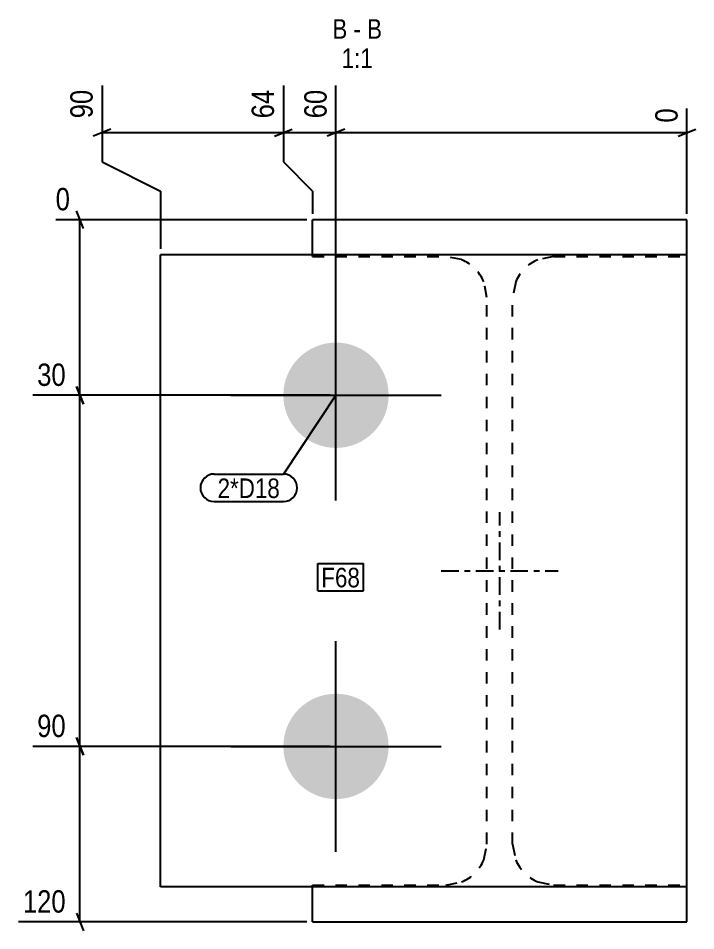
# Model space of a CAD drawing. Header units: millimetres. Extents: x -4 to 34414, y -30 to 896.
# Drawn here: x 34298.6 to 34414.4, y 2.4 to 158.3 of the extents above; entities that cross this region are included whole.
import ezdxf

# ---------------------------------------------------------------- set-up
doc = ezdxf.new("R2010")
doc.units = ezdxf.units.MM
doc.linetypes.add('DXK_LINE_DOT2', pattern=[3.9198, 1.9599, -1.9599])
doc.linetypes.add('DXK_LINE_DOT3', pattern=[5.9187, 2.979, -0.9799, 0.9799, -0.9799])
for name, color, linetype in [('MÅLSÆTNING', 7, 'Continuous'), ('STÅL', 7, 'Continuous'), ('TEKST', 7, 'Continuous')]:
    doc.layers.add(name, color=color, linetype=linetype)
doc.styles.add('Arial Narrow', font='ARIALN.TTF', dxfattribs={"height": 0.2})

msp = doc.modelspace()

# ---------------------------------------------------------------- hatches: boundary and pattern name
at = {"layer": 'STÅL', "linetype": 'Continuous'}
for points in [[(34343.91, 93.9, -1), (34361.91, 93.9, -1)], [(34343.91, 33.9, -1), (34361.91, 33.9, -1)]]:
    msp.add_hatch(color=96, dxfattribs=at).paths.add_polyline_path(points)

# ---------------------------------------------------------------- linework, layer by layer
at = {"layer": 'MÅLSÆTNING', "color": 7, "linetype": 'Continuous'}
for p, q in [((34312.91, 146.82), (34312.91, 133.79)), ((34343.91, 146.82), (34343.91, 133.79)), ((34343.91, 146.82), (34343.91, 133.79)), ((34352.91, 94.9), (34352.91, 146.82)), ((34352.91, 94.9), (34352.91, 146.82)), ((34412.91, 124.9), (34412.91, 142.92)), ((34314.41, 139.39), (34311.41, 138.19)), ((34312.91, 138.79), (34343.91, 138.79)), ((34342.41, 138.19), (34345.41, 139.39)), ((34342.41, 138.19), (34345.41, 139.39)), ((34343.91, 138.79), (34352.91, 138.79)), ((34354.41, 139.39), (34351.41, 138.19)), ((34354.41, 139.39), (34351.41, 138.19)), ((34352.91, 138.79), (34412.91, 138.79)), ((34411.41, 138.19), (34414.41, 139.39)), ((34312.91, 133.79), (34322.91, 128.79)), ((34343.91, 133.79), (34348.91, 128.79)), ((34343.91, 133.79), (34348.91, 128.79)), ((34322.91, 128.79), (34322.91, 118.9)), ((34348.91, 128.79), (34348.91, 124.9)), ((34348.91, 128.79), (34348.91, 124.9)), ((34309.73, 122.4), (34308.53, 125.4)), ((34347.91, 123.9), (34304.99, 123.9)), ((34309.13, 93.9), (34309.13, 123.9)), ((34308.53, 95.4), (34309.73, 92.4)), ((34309.73, 92.4), (34308.53, 95.4)), ((34351.91, 93.9), (34301.1, 93.9)), ((34351.91, 93.9), (34301.1, 93.9)), ((34309.13, 33.9), (34309.13, 93.9)), ((34308.53, 35.4), (34309.73, 32.4)), ((34309.73, 32.4), (34308.53, 35.4)), ((34351.91, 33.9), (34301.1, 33.9)), ((34351.91, 33.9), (34301.1, 33.9)), ((34309.13, 3.9), (34309.13, 33.9)), ((34308.53, 5.4), (34309.73, 2.4)), ((34347.91, 3.9), (34298.66, 3.9))]:
    msp.add_line(p, q, dxfattribs=at)
at = {"layer": 'STÅL', "color": 2, "linetype": 'Continuous'}
for p, q in [((34412.91, 123.9), (34348.91, 123.9)), ((34348.91, 117.9), (34348.91, 123.9)), ((34412.91, 117.9), (34412.91, 123.9)), ((34322.91, 9.9), (34322.91, 117.9)), ((34412.91, 117.9), (34322.91, 117.9)), ((34412.91, 9.9), (34412.91, 117.9)), ((34412.91, 9.9), (34322.91, 9.9)), ((34348.91, 3.9), (34348.91, 9.9)), ((34412.91, 3.9), (34412.91, 9.9)), ((34348.91, 3.9), (34412.91, 3.9))]:
    msp.add_line(p, q, dxfattribs=at)
at = {"layer": 'STÅL', "color": 7, "linetype": 'DXK_LINE_DOT2'}
for p, q in [((34348.91, 117.6), (34348.91, 117.9)), ((34348.91, 117.6), (34371.71, 117.6)), ((34374.39, 117.07), (34371.71, 117.6)), ((34390.11, 117.6), (34387.43, 117.07)), ((34390.11, 117.6), (34412.91, 117.6)), ((34412.91, 117.6), (34412.91, 117.9)), ((34378.71, 110.6), (34378.18, 113.28)), ((34383.64, 113.28), (34383.11, 110.6)), ((34378.71, 17.2), (34378.71, 110.6)), ((34383.11, 17.2), (34383.11, 110.6)), ((34378.18, 14.52), (34378.71, 17.2)), ((34383.11, 17.2), (34383.64, 14.52)), ((34348.91, 10.2), (34371.71, 10.2)), ((34348.91, 9.9), (34348.91, 10.2)), ((34371.71, 10.2), (34374.39, 10.73)), ((34387.43, 10.73), (34390.11, 10.2)), ((34390.11, 10.2), (34412.91, 10.2)), ((34412.91, 9.9), (34412.91, 10.2))]:
    msp.add_line(p, q, dxfattribs=at)
at = {"layer": 'STÅL', "color": 96, "linetype": 'Continuous'}
for p, q in [((34352.91, 75.9), (34352.91, 111.9)), ((34334.91, 93.9), (34370.91, 93.9)), ((34352.91, 15.9), (34352.91, 51.9)), ((34334.91, 33.9), (34370.91, 33.9))]:
    msp.add_line(p, q, dxfattribs=at)
at = {"layer": 'STÅL', "color": 7, "linetype": 'DXK_LINE_DOT3'}
for p, q in [((34380.91, 53.9), (34380.91, 73.9)), ((34370.91, 63.9), (34390.91, 63.9))]:
    msp.add_line(p, q, dxfattribs=at)
at = {"layer": 'STÅL', "color": 7, "linetype": 'DXK_LINE_DOT2'}
for centre, start, end in [((34371.71, 110.6), 22.5, 67.5), ((34390.11, 110.6), 112.5, 157.5), ((34371.71, 17.2), 292.5, 337.5), ((34390.11, 17.2), 202.5, 247.5)]:
    msp.add_arc(centre, 7, start, end, dxfattribs=at)

# ---------------------------------------------------------------- wipeouts: each hides what was drawn before it
at = {"color": 0, "linetype": 'Continuous'}
for points, layer in [([(34312.11, 146.89), (34306.51, 146.89), (34306.51, 140.42), (34312.11, 140.42)], 'MÅLSÆTNING'), ([(34343.11, 146.89), (34337.51, 146.89), (34337.51, 140.42), (34343.11, 140.42)], 'MÅLSÆTNING'), ([(34352.11, 146.89), (34346.51, 146.89), (34346.51, 140.42), (34352.11, 140.42)], 'MÅLSÆTNING'), ([(34307.5, 94.7), (34307.5, 100.3), (34301.03, 100.3), (34301.03, 94.7)], 'MÅLSÆTNING'), ([(34307.5, 34.7), (34307.5, 40.3), (34301.03, 40.3), (34301.03, 34.7)], 'MÅLSÆTNING'), ([(34307.5, 4.7), (34307.5, 10.3), (34298.59, 10.3), (34298.59, 4.7)], 'MÅLSÆTNING'), ([(34354.85, 154.82), (34354.85, 158.32), (34352.29, 158.32), (34352.29, 154.82)], 'TEKST'), ([(34357.17, 154.82), (34357.17, 158.32), (34355.9, 158.32), (34355.9, 154.82)], 'TEKST'), ([(34360.78, 154.82), (34360.78, 158.32), (34358.22, 158.32), (34358.22, 154.82)], 'TEKST'), ([(34359.2, 149.82), (34359.2, 153.32), (34353.87, 153.32), (34353.87, 149.82)], 'TEKST')]:
    msp.add_wipeout(points, dxfattribs=at).dxf.layer = layer
at = {"color": 0}
for points in [[(34343.32, 76.34), (34343.32, 79.84), (34332.67, 79.84), (34332.67, 76.34)], [(34357.01, 61.08), (34357.01, 64.58), (34350.4, 64.58), (34350.4, 61.08)]]:
    msp.add_wipeout(points, dxfattribs=at).dxf.layer = 'TEKST'

# ---------------------------------------------------------------- next in the draw order: texts
at = {"layer": 'MÅLSÆTNING', "color": 3, "linetype": 'Continuous', "style": 'Arial Narrow'}
for s, p in [('90', (34311.31, 141.22)), ('64', (34342.31, 141.22)), ('60', (34351.31, 141.22))]:
    msp.add_text(s, height=3.818, rotation=90.0002, dxfattribs=at).set_placement(p)
for s, p in [('30', (34301.83, 95.5)), ('90', (34301.83, 35.5)), ('120', (34299.39, 5.5))]:
    msp.add_text(s, height=3.818, dxfattribs=at).set_placement(p)
at = {"layer": 'TEKST', "color": 3, "linetype": 'Continuous', "style": 'Arial Narrow'}
for s, p in [('B', (34352.29, 154.82)), ('B', (34358.22, 154.82)), ('-', (34355.9, 154.82)), ('1:1', (34353.87, 149.82))]:
    msp.add_text(s, height=3.34, dxfattribs=at).set_placement(p)

# ---------------------------------------------------------------- next in the draw order: wipeouts: each hides what was drawn before it
at = {"color": 0, "linetype": 'Continuous'}
for points in [[(34412.11, 143.72), (34406.51, 143.72), (34406.51, 139.69), (34412.11, 139.69)], [(34308.23, 124.7), (34308.23, 130.3), (34304.19, 130.3), (34304.19, 124.7)]]:
    msp.add_wipeout(points, dxfattribs=at).dxf.layer = 'MÅLSÆTNING'
at = {"color": 0}
for points in [[(34343.32, 76.34), (34343.32, 79.84), (34332.67, 79.84), (34332.67, 76.34)], [(34357.01, 61.08), (34357.01, 64.58), (34350.4, 64.58), (34350.4, 61.08)]]:
    msp.add_wipeout(points, dxfattribs=at).dxf.layer = 'TEKST'

# ---------------------------------------------------------------- next in the draw order: linework, layer by layer
at = {"layer": 'TEKST', "color": 7, "linetype": 'Continuous'}
for p, q in [((34352.91, 93.9), (34343.92, 80.44)), ((34332.07, 80.44), (34343.92, 80.44)), ((34332.07, 75.74), (34343.92, 75.74)), ((34349.8, 65.18), (34357.61, 65.18)), ((34349.8, 60.48), (34349.8, 65.18)), ((34357.61, 60.48), (34357.61, 65.18)), ((34349.8, 60.48), (34357.61, 60.48))]:
    msp.add_line(p, q, dxfattribs=at)
for centre, start, end in [((34332.07, 78.09), 90, 270), ((34343.92, 78.09), 270, 90)]:
    msp.add_arc(centre, 2.35, start, end, dxfattribs=at)

# ---------------------------------------------------------------- next in the draw order: texts
at = {"layer": 'MÅLSÆTNING', "color": 3, "linetype": 'Continuous', "style": 'Arial Narrow'}
msp.add_text('0', height=3.82, rotation=90.0002, dxfattribs=at).set_placement((34411.31, 140.49))
msp.add_text('0', height=3.82, dxfattribs=at).set_placement((34304.99, 125.5))
at = {"layer": 'TEKST', "color": 3, "style": 'Arial Narrow'}
for s, p in [('2*D18', (34332.67, 76.34)), ('F68', (34350.4, 61.08))]:
    msp.add_text(s, height=3.34, dxfattribs=at).set_placement(p)

doc.saveas('drawing.dxf')
